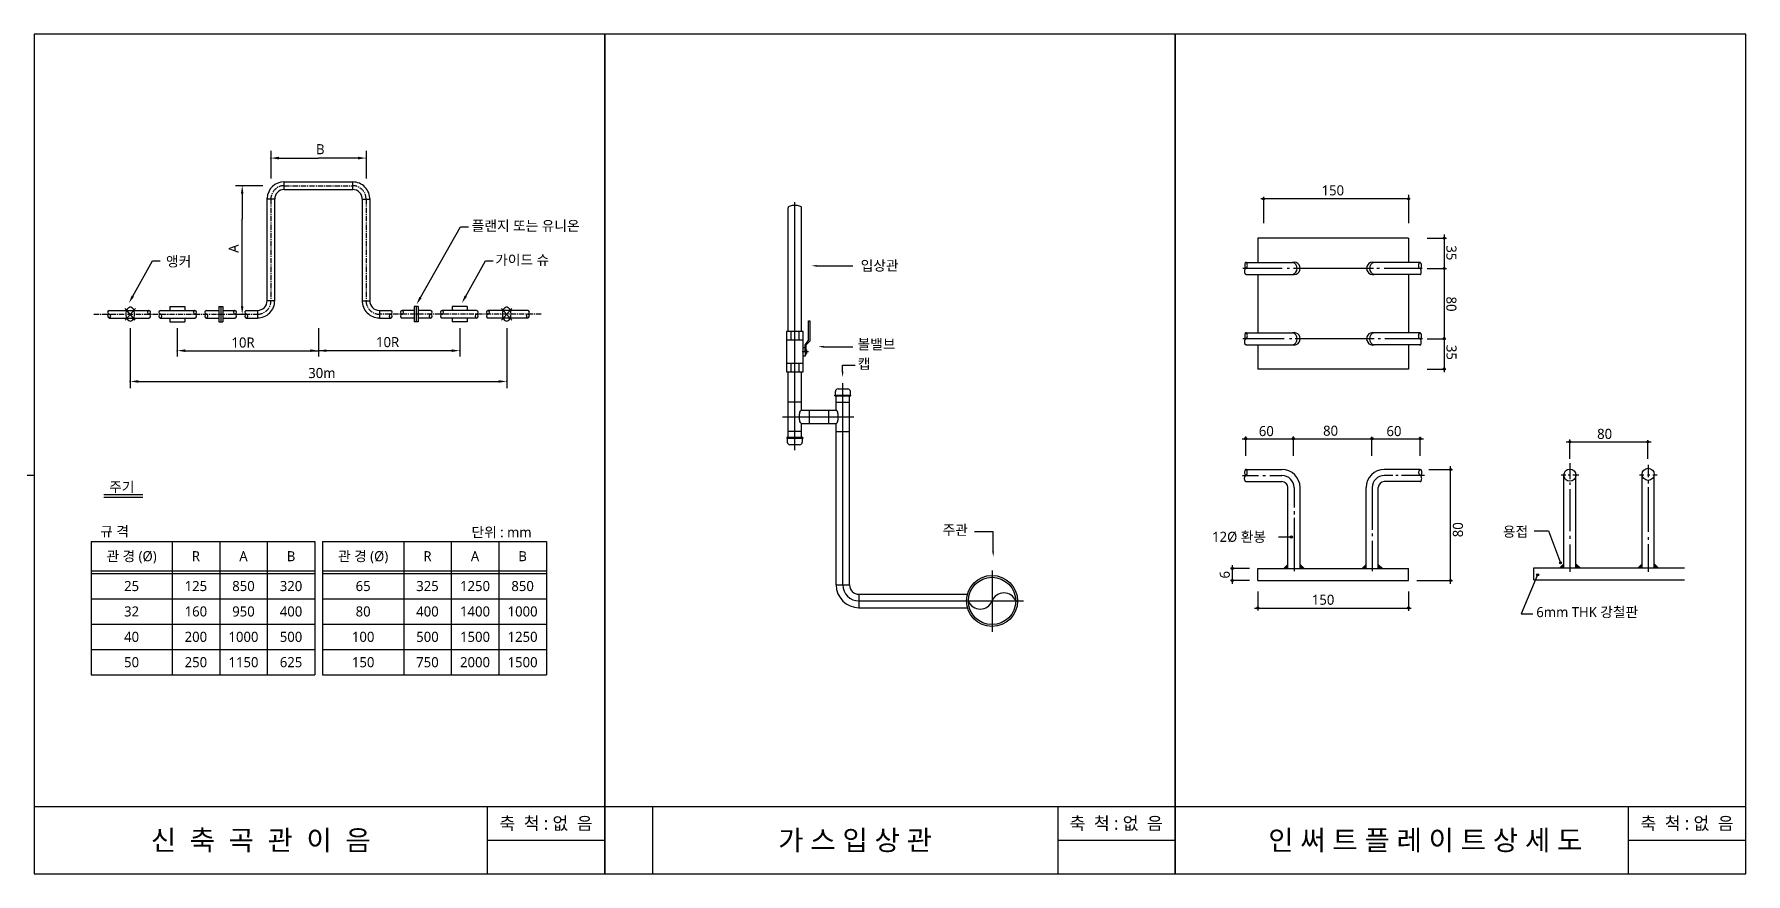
# Model space of a CAD drawing. Header units: millimetres. Extents: x 70076 to 74197, y 15592 to 16067.
# Drawn here: x 72030.4 to 72438.4, y 15867.4 to 16067.4 of the extents above; entities that cross this region are included whole.
import ezdxf
from ezdxf.enums import TextEntityAlignment as Align

# ---------------------------------------------------------------- set-up
doc = ezdxf.new("R2010")
doc.units = ezdxf.units.MM
doc.linetypes.add('CENTER', pattern=[2, 1.25, -0.25, 0.25, -0.25])
for name, color, linetype in [('C', 4, 'Continuous'), ('G', 3, 'Continuous'), ('M', 6, 'Continuous'), ('MDET', 4, 'Continuous'), ('R', 1, 'Continuous'), ('Y', 2, 'Continuous')]:
    doc.layers.add(name, color=color, linetype=linetype)
doc.styles.add('sunjin', font='')
doc.styles.get('sunjin').set_extended_font_data('Malgun Gothic')

# ---------------------------------------------------------------- blocks, each defined once
blk = doc.blocks.new('BORDER')
for p, q in [((1, 1), (0, 1)), ((0, 1), (0, 0)), ((1, 0), (1, 1)), ((0, 0), (1, 0))]:
    blk.add_line(p, q)
blk = doc.blocks.new('A9')
blk.add_circle((0, 0), 35)

msp = doc.modelspace()

# ---------------------------------------------------------------- linework, layer by layer
msp.add_line((72302.37, 16067.36), (72302.37, 15867.36))
at = {"color": 1}
for p, q in [((72211.68, 15968.3), (72211.68, 16027.32)), ((72216.92, 16012.19), (72225.54, 16012.19)), ((72213.4, 15991.74), (72214.92, 15991.74)), ((72218.52, 15992.92), (72225.54, 15992.92)), ((72223.07, 15988.5), (72226.07, 15988.5)), ((72223.07, 15986.95), (72223.07, 15988.5)), ((72223.13, 15936.18), (72223.13, 15984.24)), ((72208.73, 15976.22), (72225.77, 15976.22)), ((72258.97, 15948.84), (72254.54, 15948.84)), ((72258.97, 15944.17), (72258.97, 15948.84)), ((72258.7, 15939.64), (72258.7, 15924.99)), ((72226.97, 15932.34), (72266.22, 15932.34))]:
    msp.add_line(p, q, dxfattribs=at)
at = {"color": 3}
for p, q in [((72210.08, 15996.53), (72210.08, 16026.04)), ((72213.28, 15996.53), (72213.28, 16026.04)), ((72210.08, 15971.25), (72210.08, 15986.95)), ((72213.28, 15977.82), (72213.28, 15986.95)), ((72221.24, 15981.38), (72225.02, 15981.38)), ((72221.24, 15981.19), (72221.24, 15981.38)), ((72221.34, 15981.38), (72221.34, 15982.22)), ((72221.98, 15982.86), (72224.28, 15982.86)), ((72224.92, 15981.38), (72224.92, 15982.22)), ((72225.02, 15981.19), (72225.02, 15981.38)), ((72213.28, 15979.69), (72210.08, 15979.69)), ((72213.28, 15977.82), (72213.28, 15981.19)), ((72213.28, 15977.82), (72221.53, 15977.82)), ((72215.1, 15977.82), (72215.1, 15974.62)), ((72219.71, 15977.82), (72219.71, 15974.62)), ((72221.24, 15981.19), (72225.02, 15981.19)), ((72221.53, 15977.82), (72221.53, 15981.19)), ((72221.53, 15979.69), (72224.73, 15979.69)), ((72224.73, 15936.19), (72224.73, 15981.19)), ((72213.28, 15974.62), (72221.53, 15974.62)), ((72213.28, 15971.25), (72213.28, 15974.62)), ((72221.53, 15936.19), (72221.53, 15974.62)), ((72209.79, 15971.25), (72209.79, 15971.06)), ((72213.57, 15971.25), (72209.79, 15971.25)), ((72213.57, 15971.06), (72209.79, 15971.06)), ((72209.89, 15971.06), (72209.89, 15970.21)), ((72213.28, 15972.74), (72210.08, 15972.74)), ((72212.83, 15969.57), (72210.53, 15969.57)), ((72213.47, 15971.06), (72213.47, 15970.21)), ((72213.57, 15971.25), (72213.57, 15971.06)), ((72221.53, 15972.74), (72224.73, 15972.74)), ((72221.53, 15936.19), (72224.73, 15936.19)), ((72226.98, 15933.94), (72252.84, 15933.94)), ((72226.98, 15933.94), (72226.98, 15930.74)), ((72226.98, 15930.74), (72252.84, 15930.74))]:
    msp.add_line(p, q, dxfattribs=at)
at = {"color": 2}
for p, q in [((72214.94, 15999.08), (72215.23, 15999.08)), ((72214.94, 15994.41), (72214.94, 15999.08)), ((72215.23, 15999.08), (72215.23, 15994.27)), ((72209.73, 15996.53), (72209.73, 15986.95)), ((72213.64, 15996.53), (72209.73, 15996.53)), ((72213.64, 15994.5), (72209.73, 15994.5)), ((72210.76, 15996.53), (72210.76, 15994.5)), ((72212.67, 15996.53), (72212.67, 15994.5)), ((72213.64, 15986.95), (72213.64, 15996.53)), ((72214.18, 15993.38), (72214.94, 15994.41)), ((72215.23, 15994.27), (72214.34, 15993.27)), ((72213.64, 15992.72), (72214.18, 15992.72)), ((72214.18, 15990.66), (72213.64, 15990.66)), ((72214.18, 15991.74), (72214.18, 15993.38)), ((72214.18, 15992.72), (72214.18, 15990.66)), ((72214.34, 15991), (72214.18, 15991)), ((72214.34, 15993.27), (72214.34, 15991)), ((72214.34, 15992.17), (72214.5, 15992.17)), ((72214.5, 15991.31), (72214.34, 15991.31)), ((72214.5, 15992.17), (72214.5, 15991.31)), ((72213.64, 15988.9), (72209.73, 15988.9)), ((72209.73, 15986.95), (72213.64, 15986.95)), ((72210.76, 15988.9), (72210.76, 15986.95)), ((72212.67, 15988.9), (72212.67, 15986.95))]:
    msp.add_line(p, q, dxfattribs=at)
msp.add_lwpolyline([(72213.28, 16026.04, 0.222769), (72213.2, 16026.21, 0.090774), (72212.81, 16026.43, 0.047565), (72212.34, 16026.55, 0.035469), (72211.68, 16026.59, 0.035469), (72211.03, 16026.55, 0.047565), (72210.55, 16026.43, 0.090774), (72210.16, 16026.21, 0.222769), (72210.08, 16026.04, 0.222769)], format="xyb", dxfattribs=at)
at = {"color": 3}
for points in [[(72213.28, 15974.62, -0.229744), (72213.12, 15974.7, -0.08821), (72212.91, 15975.09, -0.045319), (72212.8, 15975.56, -0.033617), (72212.76, 15976.22, -0.033617), (72212.8, 15976.87, -0.045319), (72212.91, 15977.35, -0.08821), (72213.12, 15977.74, -0.229744), (72213.28, 15977.82, -0.229744)], [(72221.53, 15974.62, 0.229744), (72221.69, 15974.7, 0.08821), (72221.9, 15975.09, 0.045319), (72222.01, 15975.56, 0.033617), (72222.05, 15976.22, 0.033617), (72222.01, 15976.87, 0.045319), (72221.9, 15977.35, 0.08821), (72221.69, 15977.74, 0.229744), (72221.53, 15977.82, 0.229744)]]:
    msp.add_lwpolyline(points, format="xyb", dxfattribs=at)
at = {"color": 2}
msp.add_circle((72258.7, 15932.34), 6.08, dxfattribs=at)
at = {"color": 3}
msp.add_circle((72258.7, 15932.34), 5.64, dxfattribs=at)
for centre, radius, start, end in [((72221.98, 15982.22), 0.64, 90, 180), ((72224.28, 15982.22), 0.64, 0, 90), ((72210.53, 15970.21), 0.64, 180, 270), ((72212.83, 15970.21), 0.64, 270, 0), ((72226.98, 15936.19), 5.46, 180, 270), ((72226.98, 15936.19), 2.26, 180, 270)]:
    msp.add_arc(centre, radius, start, end, dxfattribs=at)
at = {"color": 1}
for centre, radius, start, end in [((72226.97, 15936.18), 3.84, 180, 270), ((72261.52, 15931.24), 3.02, 21.2274, 158.7726), ((72255.88, 15933.43), 3.02, 201.2274, 338.7726)]:
    msp.add_arc(centre, radius, start, end, dxfattribs=at)
for points in [[(72216.92, 16011.98), (72216.92, 16012.41), (72215.64, 16012.19)], [(72218.52, 15992.71), (72218.52, 15993.13), (72217.24, 15992.92)], [(72223.29, 15986.95), (72222.86, 15986.95), (72223.07, 15985.67)], [(72259.18, 15944.17), (72258.75, 15944.17), (72258.97, 15942.89)]]:
    msp.add_solid(points, dxfattribs=at)
at = {"layer": 'C', "color": 3}
for p, q in [((72062.66, 16002.48), (72066.29, 16002.48)), ((72062.66, 16002.48), (72062.66, 16001.57)), ((72066.29, 16002.48), (72066.29, 16001.57)), ((72074.38, 16002.48), (72074.38, 15998.85)), ((72074.38, 16002.48), (72075.29, 16002.48)), ((72074.84, 16002.48), (72074.84, 15998.85)), ((72075.29, 16002.48), (72075.29, 15998.85)), ((72120.97, 16002.48), (72120.97, 15998.85)), ((72121.88, 16002.48), (72120.97, 16002.48)), ((72121.42, 16002.48), (72121.42, 15998.85)), ((72121.88, 16002.48), (72121.88, 15998.85)), ((72133.6, 16002.48), (72129.97, 16002.48)), ((72129.97, 16002.48), (72129.97, 16001.57)), ((72133.6, 16002.48), (72133.6, 16001.57)), ((72062.66, 15999.75), (72062.66, 15998.85)), ((72062.66, 15998.85), (72066.29, 15998.85)), ((72066.29, 15999.75), (72066.29, 15998.85)), ((72074.38, 15998.85), (72075.29, 15998.85)), ((72121.88, 15998.85), (72120.97, 15998.85)), ((72129.97, 15999.75), (72129.97, 15998.85)), ((72133.6, 15998.85), (72129.97, 15998.85)), ((72133.6, 15999.75), (72133.6, 15998.85))]:
    msp.add_line(p, q, dxfattribs=at)
at = {"layer": 'C', "color": 2, "linetype": 'ByBlock'}
msp.add_line((72080, 16000.66), (72080.09, 16000.66), dxfattribs=at)
at = {"layer": 'C', "color": 4}
for p, q in [((72046.96, 15957.07), (72056.24, 15957.07)), ((72043.91, 15946.48), (72097.26, 15946.48)), ((72043.91, 15946.48), (72043.91, 15914.73)), ((72097.26, 15946.48), (72097.26, 15914.73)), ((72099.11, 15946.48), (72152.46, 15946.48)), ((72099.11, 15946.48), (72099.11, 15914.73)), ((72152.46, 15946.48), (72152.46, 15914.73)), ((72043.91, 15938.92), (72097.26, 15938.92)), ((72099.11, 15938.92), (72152.46, 15938.92)), ((72043.91, 15914.73), (72097.26, 15914.73)), ((72099.11, 15914.73), (72152.46, 15914.73)), ((72030.37, 15883.36), (72166.37, 15883.36)), ((72138.37, 15883.36), (72138.37, 15867.36)), ((72166.37, 15883.36), (72302.37, 15883.36)), ((72177.73, 15883.36), (72177.73, 15867.36)), ((72274.37, 15883.36), (72274.37, 15867.36)), ((72302.37, 15883.36), (72438.37, 15883.36)), ((72410.37, 15883.36), (72410.37, 15867.36)), ((72138.37, 15875.36), (72166.37, 15875.36)), ((72274.37, 15875.36), (72302.37, 15875.36)), ((72410.37, 15875.36), (72438.37, 15875.36))]:
    msp.add_line(p, q, dxfattribs=at)
at = {"layer": 'C', "color": 3}
for centre, start, end in [((72048.32, 16001.11), 101.9147, 258.0853), ((72048.32, 16000.21), 101.9147, 258.0853), ((72048.13, 16000.21), 281.9147, 78.0853)]:
    msp.add_arc(centre, 0.464, start, end, dxfattribs=at)
at = {"layer": 'C', "color": 2, "linetype": 'ByBlock'}
msp.add_point((72079.95, 16000.66), dxfattribs=at)
msp.add_point((72079.95, 16000.66), dxfattribs=at)
at = {"layer": 'G', "color": 3}
for p, q in [((72357.99, 16018.77), (72322.04, 16018.77)), ((72322.04, 16018.77), (72322.04, 16013.01)), ((72357.99, 16018.77), (72357.99, 16013.01)), ((72319.24, 16013.01), (72330.3, 16013.01)), ((72319.24, 16010.13), (72330.3, 16010.13)), ((72322.04, 16010.13), (72322.04, 15996.24)), ((72360.82, 16013.01), (72349.81, 16013.01)), ((72360.82, 16010.13), (72349.81, 16010.13)), ((72357.99, 16010.13), (72357.99, 15996.24)), ((72319.24, 15996.24), (72330.3, 15996.24)), ((72360.82, 15996.24), (72349.81, 15996.24)), ((72319.24, 15993.36), (72330.3, 15993.36)), ((72322.04, 15993.36), (72322.04, 15987.6)), ((72360.82, 15993.36), (72349.81, 15993.36)), ((72357.99, 15993.36), (72357.99, 15987.6)), ((72357.99, 15987.6), (72322.04, 15987.6)), ((72319.22, 15963.67), (72327.8, 15963.67)), ((72360.79, 15963.67), (72352.21, 15963.67)), ((72395.01, 15940.24), (72395.01, 15962.37)), ((72397.89, 15940.24), (72397.89, 15962.37)), ((72413.67, 15940.24), (72413.67, 15962.37)), ((72416.55, 15940.24), (72416.55, 15962.37)), ((72319.22, 15960.79), (72327.8, 15960.79)), ((72329.24, 15940.1), (72329.24, 15959.35)), ((72332.12, 15940.1), (72332.12, 15959.35)), ((72347.89, 15940.1), (72347.89, 15959.35)), ((72350.77, 15940.1), (72350.77, 15959.35)), ((72360.79, 15960.79), (72352.21, 15960.79)), ((72322.04, 15940.1), (72357.97, 15940.1)), ((72322.04, 15937.22), (72322.04, 15940.1)), ((72322.04, 15937.22), (72357.97, 15937.22)), ((72357.97, 15937.22), (72357.97, 15940.1)), ((72387.81, 15940.24), (72423.75, 15940.24)), ((72387.81, 15937.36), (72387.81, 15940.24)), ((72387.81, 15937.36), (72423.75, 15937.36))]:
    msp.add_line(p, q, dxfattribs=at)
for centre in [(72396.45, 15962.3), (72415.11, 15962.51)]:
    msp.add_circle(centre, 1.44, dxfattribs=at)
for centre, radius, start, end in [((72330.65, 16011.57), 1.48, 256.394, 103.606), ((72329.96, 16011.57), 1.48, 283.0759, 76.9241), ((72349.46, 16011.57), 1.48, 76.394, 283.606), ((72350.14, 16011.57), 1.48, 103.0759, 256.9241), ((72057.82, 16001.11), 0.464, 101.9147, 258.0853), ((72057.63, 16001.11), 0.464, 281.9147, 78.0853), ((72057.63, 16000.21), 0.464, 281.9147, 78.0853), ((72060.55, 16001.11), 0.464, 101.9147, 258.0853), ((72060.55, 16000.21), 0.464, 101.9147, 258.0853), ((72060.35, 16000.21), 0.464, 281.9147, 78.0853), ((72068.77, 16001.11), 0.464, 101.9147, 258.0853), ((72068.58, 16001.11), 0.464, 281.9147, 78.0853), ((72068.58, 16000.21), 0.464, 281.9147, 78.0853), ((72071.5, 16001.11), 0.464, 101.9147, 258.0853), ((72071.5, 16000.21), 0.464, 101.9147, 258.0853), ((72071.31, 16000.21), 0.464, 281.9147, 78.0853), ((72078.31, 16001.11), 0.464, 101.9147, 258.0853), ((72078.12, 16001.11), 0.464, 281.9147, 78.0853), ((72078.12, 16000.21), 0.464, 281.9147, 78.0853), ((72081.04, 16001.11), 0.464, 101.9147, 258.0853), ((72081.04, 16000.21), 0.464, 101.9147, 258.0853), ((72080.85, 16000.21), 0.464, 281.9147, 78.0853), ((72115.41, 16000.21), 0.464, 101.9147, 258.0853), ((72115.22, 16001.11), 0.464, 281.9147, 78.0853), ((72115.22, 16000.21), 0.464, 281.9147, 78.0853), ((72118.14, 16001.11), 0.464, 101.9147, 258.0853), ((72118.14, 16000.21), 0.464, 101.9147, 258.0853), ((72117.95, 16001.11), 0.464, 281.9147, 78.0853), ((72124.95, 16000.21), 0.464, 101.9147, 258.0853), ((72124.76, 16001.11), 0.464, 281.9147, 78.0853), ((72124.76, 16000.21), 0.464, 281.9147, 78.0853), ((72127.68, 16001.11), 0.464, 101.9147, 258.0853), ((72127.68, 16000.21), 0.464, 101.9147, 258.0853), ((72127.49, 16001.11), 0.464, 281.9147, 78.0853), ((72135.91, 16000.21), 0.464, 101.9147, 258.0853), ((72135.72, 16001.11), 0.464, 281.9147, 78.0853), ((72135.72, 16000.21), 0.464, 281.9147, 78.0853), ((72138.64, 16001.11), 0.464, 101.9147, 258.0853), ((72138.64, 16000.21), 0.464, 101.9147, 258.0853), ((72138.44, 16001.11), 0.464, 281.9147, 78.0853), ((72148.13, 16000.21), 0.464, 101.9147, 258.0853), ((72147.94, 16001.11), 0.464, 281.9147, 78.0853), ((72147.94, 16000.21), 0.464, 281.9147, 78.0853), ((72330.65, 15994.8), 1.48, 256.394, 103.606), ((72329.96, 15994.8), 1.48, 283.0759, 76.9241), ((72349.46, 15994.8), 1.48, 76.394, 283.606), ((72350.14, 15994.8), 1.48, 103.0759, 256.9241), ((72327.8, 15959.35), 4.32, 0, 90), ((72352.21, 15959.35), 4.32, 90, 180), ((72327.8, 15959.35), 1.44, 0, 90), ((72352.21, 15959.35), 1.44, 90, 180)]:
    msp.add_arc(centre, radius, start, end, dxfattribs=at)
at = {"layer": 'M', "color": 6}
for p, q in [((72089.96, 16032.17), (72106.3, 16032.17)), ((72089.96, 16030.36), (72106.3, 16030.36)), ((72085.88, 16003.78), (72085.88, 16028.33)), ((72087.69, 16003.76), (72087.69, 16028.15)), ((72108.56, 16028.15), (72108.56, 16003.76)), ((72110.37, 16028.18), (72110.37, 16003.78)), ((72048.23, 16001.57), (72057.72, 16001.57)), ((72048.23, 15999.75), (72057.72, 15999.75)), ((72060.45, 16001.57), (72068.68, 16001.57)), ((72060.45, 15999.75), (72068.68, 15999.75)), ((72071.4, 16001.57), (72074.38, 16001.57)), ((72071.4, 15999.75), (72074.38, 15999.75)), ((72075.29, 16001.57), (72078.22, 16001.57)), ((72075.29, 15999.75), (72078.22, 15999.75)), ((72080.95, 16001.57), (72083.61, 16001.57)), ((72080.95, 15999.75), (72083.61, 15999.75)), ((72112.64, 16001.57), (72115.31, 16001.57)), ((72112.64, 15999.75), (72115.31, 15999.75)), ((72120.97, 16001.57), (72118.04, 16001.57)), ((72120.97, 15999.75), (72118.04, 15999.75)), ((72124.86, 16001.57), (72121.88, 16001.57)), ((72124.86, 15999.75), (72121.88, 15999.75)), ((72135.81, 16001.57), (72127.59, 16001.57)), ((72135.81, 15999.75), (72127.59, 15999.75)), ((72148.03, 16001.57), (72138.54, 16001.57)), ((72148.03, 15999.75), (72138.54, 15999.75))]:
    msp.add_line(p, q, dxfattribs=at)
for centre, radius, start, end in [((72089.95, 16028.09), 4.08, 90, 176.65), ((72089.96, 16028.09), 2.27, 90, 181.3657), ((72106.3, 16028.09), 4.08, 358.6343, 90), ((72106.3, 16028.09), 2.27, 358.6343, 90), ((72083.61, 16003.84), 4.08, 270, 1.3657), ((72083.61, 16003.84), 2.27, 270, 1.3657), ((72112.64, 16003.84), 4.08, 178.6343, 270), ((72112.64, 16003.84), 2.27, 178.6343, 270)]:
    msp.add_arc(centre, radius, start, end, dxfattribs=at)
at = {"layer": 'R', "linetype": 'CENTER'}
for p, q in [((72089.96, 16031.27), (72106.3, 16031.27)), ((72086.79, 16028.04), (72086.79, 16003.89)), ((72109.47, 16028.04), (72109.47, 16003.78)), ((72044.59, 16000.66), (72083.61, 16000.66)), ((72151.2, 16000.66), (72112.64, 16000.66))]:
    msp.add_line(p, q, dxfattribs=at)
at = {"layer": 'R', "color": 1}
for p, q in [((72327.89, 16011.57), (72318.49, 16011.57)), ((72329.61, 16011.57), (72329.06, 16011.57)), ((72349.61, 16011.57), (72330.57, 16011.57)), ((72351.05, 16011.57), (72350.44, 16011.57)), ((72361.23, 16011.57), (72352.16, 16011.57)), ((72328.3, 15994.8), (72318.49, 15994.8)), ((72330.16, 15994.8), (72329.61, 15994.8)), ((72349.75, 15994.8), (72330.99, 15994.8)), ((72351.26, 15994.8), (72350.78, 15994.8)), ((72361.34, 15994.8), (72352.29, 15994.8)), ((72396.45, 15965.17), (72396.45, 15962.33)), ((72318.37, 15962.23), (72322.21, 15962.23)), ((72323.21, 15962.23), (72323.91, 15962.23)), ((72324.89, 15962.23), (72327.8, 15962.23)), ((72354.21, 15962.23), (72352.21, 15962.23)), ((72355.48, 15962.23), (72354.98, 15962.23)), ((72361.8, 15962.23), (72356.33, 15962.23)), ((72394.37, 15962.37), (72395.45, 15962.37)), ((72396.01, 15962.37), (72396.33, 15962.37)), ((72396.45, 15962.33), (72396.45, 15961.38)), ((72397.13, 15962.37), (72398.57, 15962.37)), ((72413.02, 15962.37), (72414.04, 15962.37)), ((72414.91, 15962.37), (72415.47, 15962.37)), ((72415.11, 15964.8), (72415.11, 15961.86)), ((72415.11, 15961.06), (72415.11, 15960.34)), ((72416.19, 15962.37), (72417.22, 15962.37)), ((72330.68, 15959.35), (72330.68, 15954.62)), ((72349.33, 15959.35), (72349.33, 15949.32)), ((72396.45, 15960.58), (72396.45, 15960.02)), ((72396.45, 15958.99), (72396.45, 15948.94)), ((72415.11, 15959.47), (72415.11, 15948.78)), ((72330.68, 15953.7), (72330.68, 15952.92)), ((72330.68, 15952.15), (72330.68, 15939.48)), ((72349.33, 15948.41), (72349.33, 15947.77)), ((72349.33, 15946.64), (72349.33, 15939.48)), ((72396.45, 15947.9), (72396.45, 15947.11)), ((72396.45, 15945.83), (72396.45, 15939.27)), ((72415.11, 15947.58), (72415.11, 15946.87)), ((72415.11, 15945.91), (72415.11, 15939.27))]:
    msp.add_line(p, q, dxfattribs=at)
at = {"layer": 'R', "color": 1, "linetype": 'CENTER'}
for centre, start, end in [((72089.96, 16028.09), 89.9904, 180.921), ((72106.3, 16028.09), 358.6343, 90), ((72083.61, 16003.84), 270, 1.3657), ((72112.64, 16003.84), 178.6343, 270)]:
    msp.add_arc(centre, 3.18, start, end, dxfattribs=at)
at = {"layer": 'R', "color": 1}
for centre, start, end in [((72327.8, 15959.35), 0, 90), ((72352.21, 15959.35), 90, 180)]:
    msp.add_arc(centre, 2.88, start, end, dxfattribs=at)
at = {"layer": 'Y', "color": 2}
for p, q in [((72086.79, 16039.59), (72086.79, 16032.96)), ((72109.47, 16039.59), (72109.47, 16032.96)), ((72084.84, 16031.27), (72078.32, 16031.27)), ((72089.96, 16030.36), (72089.96, 16032.17)), ((72106.3, 16030.36), (72106.3, 16032.17)), ((72087.7, 16028.04), (72085.88, 16028.04)), ((72108.56, 16028.04), (72110.37, 16028.04)), ((72358.4, 16028.14), (72322.76, 16028.14)), ((72323.42, 16028.61), (72323.42, 16022.38)), ((72357.99, 16029.08), (72357.99, 16022.38)), ((72122.44, 16004.64), (72131.98, 16021.5)), ((72131.98, 16021.5), (72133.87, 16021.5)), ((72362.41, 16018.77), (72367, 16018.77)), ((72366.47, 16019.64), (72366.47, 15986.83)), ((72053.87, 16004.97), (72058.54, 16013.39)), ((72058.54, 16013.39), (72060.43, 16013.39)), ((72133.24, 16004.97), (72137.91, 16013.39)), ((72137.91, 16013.39), (72139.8, 16013.39)), ((72362.41, 16011.54), (72367, 16011.54)), ((72054.47, 15999.28), (72052.03, 16002.01)), ((72052.06, 15999.28), (72054.5, 16002.01)), ((72085.88, 16003.89), (72087.69, 16003.89)), ((72110.37, 16003.78), (72108.56, 16003.78)), ((72144.2, 15999.28), (72141.76, 16002.01)), ((72141.79, 15999.28), (72144.23, 16002.01)), ((72078.23, 16000.66), (72080.95, 16000.66)), ((72083.61, 16001.57), (72083.61, 15999.75)), ((72112.64, 16001.57), (72112.64, 15999.75)), ((72053.27, 15997.3), (72053.27, 15983.06)), ((72064.47, 15997.3), (72064.47, 15990.62)), ((72098.14, 15997.3), (72098.14, 15990.62)), ((72131.79, 15997.3), (72131.79, 15990.62)), ((72143, 15997.3), (72143, 15983.06)), ((72362.41, 15994.82), (72366.89, 15994.82)), ((72362.41, 15987.6), (72366.89, 15987.6)), ((72318.29, 15971), (72361.54, 15971)), ((72319.16, 15966.95), (72319.16, 15971.53)), ((72330.52, 15966.95), (72330.52, 15971.53)), ((72349.26, 15966.95), (72349.26, 15971.43)), ((72360.77, 15966.95), (72360.77, 15971.43)), ((72395.56, 15970.25), (72415.78, 15970.25)), ((72396.43, 15966.2), (72396.43, 15970.78)), ((72415.02, 15966.2), (72415.02, 15970.68)), ((71962.68, 15962.3), (72030.39, 15962.3)), ((72362.79, 15963.67), (72368.43, 15963.67)), ((72368, 15936.45), (72368, 15964.44)), ((72046.96, 15957.68), (72056.24, 15957.68)), ((72387.89, 15949.02), (72391.37, 15949.02)), ((72391.37, 15949.02), (72394.19, 15941.43)), ((72063.24, 15946.48), (72063.24, 15914.73)), ((72074.58, 15946.48), (72074.58, 15914.73)), ((72085.92, 15946.48), (72085.92, 15914.73)), ((72118.44, 15946.48), (72118.44, 15914.73)), ((72129.78, 15946.48), (72129.78, 15914.73)), ((72141.12, 15946.48), (72141.12, 15914.73)), ((72326.99, 15947.59), (72330.06, 15947.59)), ((72315.98, 15936.45), (72315.98, 15940.87)), ((72328.27, 15940.1), (72329.24, 15941.07)), ((72328.47, 15940.1), (72329.24, 15940.87)), ((72328.73, 15940.1), (72329.24, 15940.61)), ((72329.24, 15940.17), (72328.79, 15940.62)), ((72329.24, 15940.43), (72328.91, 15940.75)), ((72329.24, 15940.68), (72329.04, 15940.87)), ((72329.24, 15940.93), (72329.17, 15941)), ((72333.08, 15940.1), (72332.12, 15941.07)), ((72332.12, 15940.93), (72332.18, 15941)), ((72332.88, 15940.1), (72332.12, 15940.87)), ((72332.12, 15940.68), (72332.31, 15940.87)), ((72332.12, 15940.43), (72332.44, 15940.75)), ((72332.12, 15940.17), (72332.56, 15940.62)), ((72332.62, 15940.1), (72332.12, 15940.61)), ((72346.93, 15940.1), (72347.89, 15941.07)), ((72347.13, 15940.1), (72347.89, 15940.87)), ((72347.38, 15940.1), (72347.89, 15940.61)), ((72347.89, 15940.17), (72347.44, 15940.62)), ((72347.89, 15940.43), (72347.57, 15940.75)), ((72347.89, 15940.68), (72347.7, 15940.87)), ((72347.89, 15940.93), (72347.83, 15941)), ((72351.74, 15940.1), (72350.77, 15941.07)), ((72350.77, 15940.93), (72350.84, 15941)), ((72351.54, 15940.1), (72350.77, 15940.87)), ((72350.77, 15940.68), (72350.97, 15940.87)), ((72350.77, 15940.43), (72351.1, 15940.75)), ((72350.77, 15940.17), (72351.22, 15940.62)), ((72351.28, 15940.1), (72350.77, 15940.61)), ((72394.04, 15940.24), (72395.01, 15941.21)), ((72394.25, 15940.24), (72395.01, 15941.01)), ((72394.82, 15940.24), (72394.43, 15940.63)), ((72394.5, 15940.24), (72395.01, 15940.75)), ((72395.01, 15940.31), (72394.56, 15940.76)), ((72395.01, 15940.57), (72394.69, 15940.89)), ((72395.01, 15940.82), (72394.82, 15941.01)), ((72395.01, 15941.07), (72394.94, 15941.14)), ((72398.86, 15940.24), (72397.89, 15941.21)), ((72397.89, 15941.07), (72397.96, 15941.14)), ((72398.65, 15940.24), (72397.89, 15941.01)), ((72397.89, 15940.82), (72398.08, 15941.01)), ((72397.89, 15940.57), (72398.21, 15940.89)), ((72397.89, 15940.31), (72398.34, 15940.76)), ((72398.4, 15940.24), (72397.89, 15940.75)), ((72398.08, 15940.24), (72398.47, 15940.63)), ((72412.7, 15940.24), (72413.67, 15941.21)), ((72412.9, 15940.24), (72413.67, 15941.01)), ((72413.48, 15940.24), (72413.09, 15940.63)), ((72413.16, 15940.24), (72413.67, 15940.75)), ((72413.67, 15940.31), (72413.22, 15940.76)), ((72413.67, 15940.57), (72413.35, 15940.89)), ((72413.67, 15940.82), (72413.47, 15941.01)), ((72413.67, 15941.07), (72413.6, 15941.14)), ((72417.52, 15940.24), (72416.55, 15941.21)), ((72416.55, 15941.07), (72416.62, 15941.14)), ((72416.55, 15940.82), (72416.74, 15941.01)), ((72417.31, 15940.24), (72416.55, 15941.01)), ((72416.55, 15940.57), (72416.87, 15940.89)), ((72416.55, 15940.31), (72417, 15940.76)), ((72417.06, 15940.24), (72416.55, 15940.75)), ((72043.91, 15939.53), (72097.26, 15939.53)), ((72099.11, 15939.53), (72152.46, 15939.53)), ((72320.04, 15940.1), (72315.56, 15940.1)), ((72320.04, 15937.22), (72315.56, 15937.22)), ((72328.29, 15940.1), (72328.28, 15940.11)), ((72328.54, 15940.1), (72328.4, 15940.24)), ((72328.79, 15940.1), (72328.53, 15940.37)), ((72329.05, 15940.1), (72328.66, 15940.49)), ((72328.98, 15940.1), (72329.24, 15940.36)), ((72329.24, 15940.1), (72329.24, 15940.1)), ((72332.37, 15940.1), (72332.12, 15940.36)), ((72332.3, 15940.1), (72332.69, 15940.49)), ((72332.56, 15940.1), (72332.82, 15940.37)), ((72332.81, 15940.1), (72332.95, 15940.24)), ((72347.2, 15940.1), (72347.06, 15940.24)), ((72347.45, 15940.1), (72347.19, 15940.37)), ((72347.71, 15940.1), (72347.32, 15940.49)), ((72347.64, 15940.1), (72347.89, 15940.36)), ((72351.03, 15940.1), (72350.77, 15940.36)), ((72350.96, 15940.1), (72351.35, 15940.49)), ((72351.21, 15940.1), (72351.48, 15940.37)), ((72351.47, 15940.1), (72351.6, 15940.24)), ((72359.97, 15937.22), (72368.43, 15937.22)), ((72388.75, 15938.55), (72384.84, 15929.27)), ((72394.06, 15940.24), (72394.05, 15940.25)), ((72394.32, 15940.24), (72394.18, 15940.38)), ((72394.57, 15940.24), (72394.31, 15940.51)), ((72394.76, 15940.24), (72395.01, 15940.5)), ((72395.01, 15940.24), (72395.01, 15940.24)), ((72398.15, 15940.24), (72397.89, 15940.5)), ((72398.33, 15940.24), (72398.59, 15940.51)), ((72398.59, 15940.24), (72398.72, 15940.38)), ((72412.97, 15940.24), (72412.84, 15940.38)), ((72413.23, 15940.24), (72412.97, 15940.51)), ((72413.41, 15940.24), (72413.67, 15940.5)), ((72416.8, 15940.24), (72416.55, 15940.5)), ((72043.91, 15932.88), (72097.26, 15932.88)), ((72099.11, 15932.88), (72152.46, 15932.88)), ((72322.04, 15934.61), (72322.04, 15930.09)), ((72357.97, 15934.61), (72357.97, 15930.02)), ((72321.27, 15930.66), (72358.57, 15930.66)), ((72384.84, 15929.27), (72387.62, 15929.27)), ((72043.91, 15926.83), (72097.26, 15926.83)), ((72099.11, 15926.83), (72152.46, 15926.83)), ((72043.91, 15920.78), (72097.26, 15920.78)), ((72099.11, 15920.78), (72152.46, 15920.78))]:
    msp.add_line(p, q, dxfattribs=at)
at = {"layer": 'Y', "color": 2, "linetype": 'ByBlock'}
for p, q in [((72086.79, 16037.81), (72086.79, 16037.72)), ((72088.68, 16037.86), (72098.13, 16037.86)), ((72107.58, 16037.86), (72098.13, 16037.86)), ((72109.47, 16037.81), (72109.47, 16037.72)), ((72080, 16031.27), (72080.09, 16031.27)), ((72079.95, 16029.38), (72079.95, 16023.34)), ((72079.95, 16002.55), (72079.95, 16023.34)), ((72064.47, 15991.93), (72064.47, 15991.84)), ((72066.36, 15991.97), (72098.13, 15991.97)), ((72129.9, 15991.97), (72098.13, 15991.97)), ((72131.79, 15991.93), (72131.79, 15991.84)), ((72053.27, 15984.69), (72053.27, 15984.78)), ((72055.16, 15984.64), (72141.11, 15984.64)), ((72143, 15984.69), (72143, 15984.78))]:
    msp.add_line(p, q, dxfattribs=at)
at = {"layer": 'Y', "color": 2}
for points in [[(72319.24, 16013.01, 0.189353), (72319.13, 16012.96, 0.101039), (72319.01, 16012.8, 0.059272), (72318.94, 16012.58, 0.045694), (72318.92, 16012.29, 0.045694), (72318.94, 16011.99, 0.059272), (72319.01, 16011.78, 0.101039), (72319.13, 16011.61, 0.189353), (72319.24, 16011.57, 0.189353), (72319.34, 16011.61, 0.101039), (72319.47, 16011.78, 0.059272), (72319.53, 16011.99, 0.045694), (72319.56, 16012.29, 0.045694), (72319.53, 16012.58, 0.059272), (72319.47, 16012.8, 0.101039), (72319.34, 16012.96, 0.189353)], [(72360.71, 16012.96, -0.189353), (72360.82, 16012.92, -0.101039), (72360.94, 16012.75, -0.059272), (72361.01, 16012.54, -0.045694), (72361.03, 16012.24, -0.045694), (72361.01, 16011.95, -0.059272), (72360.94, 16011.74, -0.101039), (72360.82, 16011.57, -0.189353), (72360.71, 16011.52, -0.189353), (72360.61, 16011.57, -0.101039), (72360.49, 16011.74, -0.059272), (72360.42, 16011.95, -0.045694), (72360.39, 16012.24, -0.045694), (72360.42, 16012.54, -0.059272), (72360.49, 16012.75, -0.101039), (72360.61, 16012.92, -0.189353)], [(72319.24, 15996.24, 0.189353), (72319.13, 15996.19, 0.101039), (72319.01, 15996.02, 0.059272), (72318.94, 15995.81, 0.045694), (72318.92, 15995.52, 0.045694), (72318.94, 15995.22, 0.059272), (72319.01, 15995.01, 0.101039), (72319.13, 15994.84, 0.189353), (72319.24, 15994.8, 0.189353), (72319.34, 15994.84, 0.101039), (72319.47, 15995.01, 0.059272), (72319.53, 15995.22, 0.045694), (72319.56, 15995.52, 0.045694), (72319.53, 15995.81, 0.059272), (72319.47, 15996.02, 0.101039), (72319.34, 15996.19, 0.189353)], [(72360.71, 15996.19, -0.189353), (72360.82, 15996.15, -0.101039), (72360.94, 15995.98, -0.059272), (72361.01, 15995.77, -0.045694), (72361.03, 15995.47, -0.045694), (72361.01, 15995.18, -0.059272), (72360.94, 15994.96, -0.101039), (72360.82, 15994.8, -0.189353), (72360.71, 15994.75, -0.189353), (72360.61, 15994.8, -0.101039), (72360.49, 15994.96, -0.059272), (72360.42, 15995.18, -0.045694), (72360.39, 15995.47, -0.045694), (72360.42, 15995.77, -0.059272), (72360.49, 15995.98, -0.101039), (72360.61, 15996.15, -0.189353)], [(72319.22, 15963.67, 0.189353), (72319.12, 15963.63, 0.101039), (72319, 15963.46, 0.059272), (72318.93, 15963.24, 0.045694), (72318.9, 15962.95, 0.045694), (72318.93, 15962.66, 0.059272), (72319, 15962.44, 0.101039), (72319.12, 15962.27, 0.189353), (72319.22, 15962.23, 0.189353), (72319.33, 15962.27, 0.101039), (72319.45, 15962.44, 0.059272), (72319.52, 15962.66, 0.045694), (72319.54, 15962.95, 0.045694), (72319.52, 15963.24, 0.059272), (72319.45, 15963.46, 0.101039), (72319.33, 15963.63, 0.189353)], [(72360.79, 15963.67, -0.189353), (72360.89, 15963.63, -0.101039), (72361.01, 15963.46, -0.059272), (72361.08, 15963.24, -0.045694), (72361.11, 15962.95, -0.045694), (72361.08, 15962.66, -0.059272), (72361.01, 15962.44, -0.101039), (72360.89, 15962.27, -0.189353), (72360.79, 15962.23, -0.189353), (72360.68, 15962.27, -0.101039), (72360.56, 15962.44, -0.059272), (72360.49, 15962.66, -0.045694), (72360.47, 15962.95, -0.045694), (72360.49, 15963.24, -0.059272), (72360.56, 15963.46, -0.101039), (72360.68, 15963.63, -0.189353)]]:
    msp.add_lwpolyline(points, format="xyb", close=True, dxfattribs=at)
for points in [[(72319.24, 16010.13, -0.189353), (72319.13, 16010.17, -0.101039), (72319.01, 16010.34, -0.059272), (72318.94, 16010.55, -0.045694), (72318.92, 16010.85, -0.045694), (72318.94, 16011.14, -0.059272), (72319.01, 16011.36, -0.101039), (72319.13, 16011.52, -0.189353), (72319.24, 16011.57, -0.189353)], [(72360.71, 16010.08, 0.189353), (72360.82, 16010.13, 0.101039), (72360.94, 16010.3, 0.059272), (72361.01, 16010.51, 0.045694), (72361.03, 16010.8, 0.045694), (72361.01, 16011.1, 0.059272), (72360.94, 16011.31, 0.101039), (72360.82, 16011.48, 0.189353), (72360.71, 16011.52, 0.189353)], [(72319.24, 15993.36, -0.189353), (72319.13, 15993.4, -0.101039), (72319.01, 15993.57, -0.059272), (72318.94, 15993.78, -0.045694), (72318.92, 15994.08, -0.045694), (72318.94, 15994.37, -0.059272), (72319.01, 15994.58, -0.101039), (72319.13, 15994.75, -0.189353), (72319.24, 15994.8, -0.189353)], [(72360.71, 15993.31, 0.189353), (72360.82, 15993.36, 0.101039), (72360.94, 15993.52, 0.059272), (72361.01, 15993.74, 0.045694), (72361.03, 15994.03, 0.045694), (72361.01, 15994.33, 0.059272), (72360.94, 15994.54, 0.101039), (72360.82, 15994.71, 0.189353), (72360.71, 15994.75, 0.189353)], [(72319.22, 15960.79, -0.189353), (72319.12, 15960.83, -0.101039), (72319, 15961, -0.059272), (72318.93, 15961.22, -0.045694), (72318.9, 15961.51, -0.045694), (72318.93, 15961.8, -0.059272), (72319, 15962.02, -0.101039), (72319.12, 15962.19, -0.189353), (72319.22, 15962.23, -0.189353)], [(72360.79, 15960.79, 0.189353), (72360.89, 15960.83, 0.101039), (72361.01, 15961, 0.059272), (72361.08, 15961.22, 0.045694), (72361.11, 15961.51, 0.045694), (72361.08, 15961.8, 0.059272), (72361.01, 15962.02, 0.101039), (72360.89, 15962.19, 0.189353), (72360.79, 15962.23, 0.189353)]]:
    msp.add_lwpolyline(points, format="xyb", dxfattribs=at)
for centre, radius, start, end in [((72054.05, 16000.88), 1.8, 147.6193, 165.2825), ((72053.57, 16001.19), 1.23, 123.1519, 147.6193), ((72053.27, 16001.65), 0.679, 90, 123.1519), ((72053.27, 16001.65), 0.679, 56.8481, 90), ((72052.96, 16001.19), 1.23, 32.3807, 56.8481), ((72052.48, 16000.88), 1.8, 14.7175, 32.3807), ((72143.78, 16000.88), 1.8, 147.6193, 165.2825), ((72143.3, 16001.19), 1.23, 123.1519, 147.6193), ((72143, 16001.65), 0.679, 90, 123.1519), ((72143, 16001.65), 0.679, 56.8481, 90), ((72142.69, 16001.19), 1.23, 32.3807, 56.8481), ((72142.21, 16000.88), 1.8, 14.7175, 32.3807), ((72054.81, 16000.68), 2.59, 165.2825, 180), ((72054.81, 16000.68), 2.59, 180, 194.7175), ((72054.05, 16000.49), 1.8, 194.7175, 212.3807), ((72053.57, 16000.18), 1.23, 212.3807, 236.8481), ((72053.27, 15999.72), 0.679, 236.8481, 270), ((72053.27, 15999.72), 0.679, 270, 303.1519), ((72052.96, 16000.18), 1.23, 303.1519, 327.6193), ((72052.48, 16000.49), 1.8, 327.6193, 345.2825), ((72051.72, 16000.68), 2.59, 0, 14.7175), ((72051.72, 16000.68), 2.59, 345.2825, 0), ((72144.54, 16000.68), 2.59, 165.2825, 180), ((72144.54, 16000.68), 2.59, 180, 194.7175), ((72143.78, 16000.49), 1.8, 194.7175, 212.3807), ((72143.3, 16000.18), 1.23, 212.3807, 236.8481), ((72143, 15999.72), 0.679, 236.8481, 270), ((72143, 15999.72), 0.679, 270, 303.1519), ((72142.69, 16000.18), 1.23, 303.1519, 327.6193), ((72142.21, 16000.49), 1.8, 327.6193, 345.2825), ((72141.45, 16000.68), 2.59, 0, 14.7175), ((72141.45, 16000.68), 2.59, 345.2825, 0)]:
    msp.add_arc(centre, radius, start, end, dxfattribs=at)
at = {"layer": 'Y', "color": 2, "linetype": 'ByBlock'}
for p in [(72086.79, 16037.86), (72109.47, 16037.86), (72109.47, 16037.86), (72079.95, 16031.27), (72064.47, 15991.97), (72131.79, 15991.97), (72131.79, 15991.97), (72053.27, 15984.64), (72143, 15984.64), (72143, 15984.64)]:
    msp.add_point(p, dxfattribs=at)
for points in [[(72088.68, 16037.54), (72088.68, 16038.17), (72086.79, 16037.86)], [(72107.58, 16037.54), (72107.58, 16038.17), (72109.47, 16037.86)], [(72080.26, 16029.38), (72079.63, 16029.38), (72079.95, 16031.27)], [(72080.26, 16002.55), (72079.63, 16002.55), (72079.95, 16000.66)], [(72066.36, 15991.66), (72066.36, 15992.29), (72064.47, 15991.97)], [(72096.21, 15991.66), (72096.21, 15992.29), (72098.1, 15991.97)], [(72100.03, 15991.66), (72100.03, 15992.29), (72098.14, 15991.97)], [(72129.9, 15991.66), (72129.9, 15992.29), (72131.79, 15991.97)], [(72055.16, 15984.96), (72055.16, 15984.33), (72053.27, 15984.64)], [(72141.11, 15984.96), (72141.11, 15984.33), (72143, 15984.64)]]:
    msp.add_solid(points, dxfattribs=at)
at = {"layer": 'Y', "color": 2}
for points in [[(72054.15, 16004.81), (72053.6, 16005.12), (72052.94, 16003.32)], [(72122.72, 16004.49), (72122.17, 16004.8), (72121.51, 16003)], [(72133.51, 16004.81), (72132.97, 16005.12), (72132.31, 16003.32)]]:
    msp.add_solid(points, dxfattribs=at)

# ---------------------------------------------------------------- block references
at = {"layer": 'C', "color": 4}
for p, xscale, yscale, zscale in [((72030.37, 15867.36), 136, 199.9999999999954, 136), ((72166.37, 15867.36), 136, 200, 136), ((72302.37, 15867.36), 136.0000000000001, 200.0000000000002, 136.0000000000001)]:
    msp.add_blockref('BORDER', p, dxfattribs=dict(at, xscale=xscale, yscale=yscale, zscale=zscale))
at = {"layer": 'Y', "color": 2}
for p, xscale, yscale, zscale, rotation in [((72323.42, 16028.14), 0.007199999999952525, 0.007199999999952525, 0.007199999999952525, 270), ((72357.99, 16028.14), 0.007199999999952525, 0.007199999999952525, 0.007199999999952525, 270), ((72366.47, 16018.77), 0.007199999999952525, 0.007199999999952525, 0.007199999999952525, 270), ((72366.47, 16011.54), 0.007199999999952525, 0.007199999999952525, 0.007199999999952525, 270), ((72366.47, 15994.82), 0.007199999999952525, 0.007199999999952525, 0.007199999999952525, 270), ((72366.47, 15987.6), 0.007199999999952525, 0.007199999999952525, 0.007199999999952525, 270), ((72368, 15963.67), -0.007200000000011642, 0.007200000000011642, 0.007200000000011642, 270), ((72315.98, 15940.1), 0.007200000000011642, 0.007200000000011642, 0.007200000000011642, 90), ((72315.98, 15937.22), 0.007200000000011642, 0.007200000000011642, 0.007200000000011642, 90), ((72368, 15937.22), -0.007200000000011642, 0.007200000000011642, 0.007200000000011642, 270), ((72388.75, 15938.55), 0.007199999999967134, 0.007199999999967134, 0.007199999999967134, 67.17607464300559)]:
    msp.add_blockref('A9', p, dxfattribs=dict(at, xscale=xscale, yscale=yscale, zscale=zscale, rotation=rotation))
at = {"layer": 'Y', "color": 2, "xscale": 0.007200000000011642, "yscale": 0.007200000000011642, "zscale": 0.007200000000011642}
for p in [(72319.16, 15971), (72330.52, 15971), (72349.26, 15971), (72360.77, 15971), (72396.43, 15970.25), (72415.02, 15970.25), (72330.06, 15947.59), (72394.19, 15941.43), (72322.04, 15930.66), (72357.97, 15930.66)]:
    msp.add_blockref('A9', p, dxfattribs=at)

# ---------------------------------------------------------------- texts
at = {"layer": 'G', "color": 3, "style": 'sunjin'}
for s, p in [('B', (72097.55, 16038.78)), ('150', (72337.25, 16028.97)), ('플랜지 또는 유니온', (72134.66, 16020.53)), ('앵커', (72061.78, 16012.04)), ('가이드 슈', (72140.26, 16012.41)), ('입상관', (72227.38, 16011.05)), ('10R', (72077.39, 15992.72)), ('10R', (72111.85, 15992.82)), ('볼밸브', (72226.64, 15992.31)), ('캡', (72226.69, 15987.64)), ('30m', (72095.69, 15985.45)), ('60', (72322.29, 15971.62)), ('80', (72337.61, 15971.7)), ('60', (72352.72, 15971.62)), ('80', (72402.94, 15970.95)), ('주관', (72246.92, 15948.06)), ('12Ø 환봉', (72311.15, 15946.43)), ('용접', (72380.46, 15947.66)), ('150', (72334.93, 15931.44)), ('6mm THK 강철판', (72388.44, 15928.49))]:
    msp.add_text(s, height=2.4, dxfattribs=at).set_placement(p)
at = {"layer": 'G', "style": 'sunjin'}
for s, rotation, p in [('A', 90, (72079.11, 16015.28)), ('35', 270, (72367.01, 16017.07)), ('80', 270, (72366.99, 16004.87)), ('35', 270, (72367.04, 15993.35))]:
    msp.add_text(s, height=2.4, rotation=rotation, dxfattribs=at).set_placement(p)
for s, p in [('주기', (72048.23, 15958.29)), ('규 격', (72046.11, 15947.72)), ('단위 : mm', (72134.6, 15947.52))]:
    msp.add_text(s, height=2.4, dxfattribs=at).set_placement(p)
at = {"layer": 'G', "color": 3, "style": 'sunjin'}
for s, p in [('80', (72370.95, 15947.53)), ('6', (72315.37, 15937.69))]:
    msp.add_text(s, height=2.4, rotation=90, dxfattribs=at).set_placement(p)
at = {"layer": 'G', "style": 'sunjin'}
for s, p in [('관 경 (%%C)', (72053.58, 15943.01)), ('R', (72068.91, 15943.01)), ('A', (72080.25, 15943.01)), ('B', (72091.59, 15943.01)), ('관 경 (%%C)', (72108.78, 15943.01)), ('R', (72124.11, 15943.01)), ('A', (72135.45, 15943.01)), ('B', (72146.79, 15943.01)), ('25', (72053.58, 15935.9)), ('125', (72068.91, 15935.9)), ('850', (72080.25, 15935.9)), ('320', (72091.59, 15935.9)), ('65', (72108.78, 15935.9)), ('325', (72124.11, 15935.9)), ('1250', (72135.45, 15935.9)), ('850', (72146.79, 15935.9)), ('32', (72053.58, 15929.85)), ('160', (72068.91, 15929.85)), ('950', (72080.25, 15929.85)), ('400', (72091.59, 15929.85)), ('80', (72108.78, 15929.85)), ('400', (72124.11, 15929.85)), ('1400', (72135.45, 15929.85)), ('1000', (72146.79, 15929.85)), ('40', (72053.58, 15923.8)), ('200', (72068.91, 15923.8)), ('1000', (72080.25, 15923.8)), ('500', (72091.59, 15923.8)), ('100', (72108.78, 15923.8)), ('500', (72124.11, 15923.8)), ('1500', (72135.45, 15923.8)), ('1250', (72146.79, 15923.8)), ('50', (72053.58, 15917.76)), ('250', (72068.91, 15917.76)), ('1150', (72080.25, 15917.76)), ('625', (72091.59, 15917.76)), ('150', (72108.78, 15917.76)), ('750', (72124.11, 15917.76)), ('2000', (72135.45, 15917.76)), ('1500', (72146.79, 15917.76))]:
    msp.add_text(s, height=2.4, dxfattribs=at).set_placement(p, align=Align.MIDDLE_CENTER)
at = {"layer": 'MDET', "color": 2, "style": 'sunjin'}
for p in [(72152.37, 15879.36), (72288.29, 15879.36), (72424.37, 15879.36)]:
    msp.add_text('축  척 : 없  음', height=3, dxfattribs=at).set_placement(p, align=Align.MIDDLE_CENTER)
at = {"layer": 'MDET', "color": 3, "style": 'sunjin'}
for s, p in [('신  축  곡  관  이  음', (72084.37, 15875.36)), ('가 스 입 상 관', (72226.05, 15875.36)), ('인 써 트 플 레 이 트 상 세 도', (72361.97, 15875.36))]:
    msp.add_text(s, height=4.8, dxfattribs=at).set_placement(p, align=Align.MIDDLE_CENTER)

doc.saveas('drawing.dxf')
